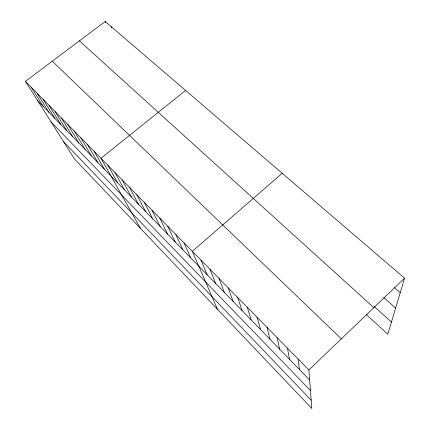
<?xml version="1.0" encoding="UTF-8"?>
<svg xmlns="http://www.w3.org/2000/svg" width="430" height="430" viewBox="0 0 430 430"><rect width="100%" height="100%" fill="white"/><g stroke="black" fill="none" stroke-linecap="round" stroke-linejoin="round"><path stroke-width="0.64" d="M25.44 81.34L308.885 369.993L311.82 408.5L74.573 159.105L25.44 81.34L105.21 21.5L404.56 278.172L387.806 334.266L366.425 314.631M308.885 369.993L404.56 278.172M282.225 173.279L192.323 251.292L217.521 309.374M185.599 90.429L100.969 158.261L140.476 228.389M394.428 287.606L400.228 292.674M383.7 297.436L395.638 308.052M374.304 306.59L391.44 322.097M79.416 40.85L373.847 307.649M52.299 61.189L341.329 338.856M37.69 100.727L309.648 380.012M51.014 121.824L310.455 390.585M63.5 141.588L311.191 400.201M31.229 87.236L43.322 106.516M37.104 93.219L49.041 112.386M43.07 99.292L54.836 118.336M49.117 105.452L60.716 124.372M55.26 111.709L66.677 130.5M61.495 118.056L72.724 136.708M67.822 124.501L78.862 143.013M74.25 131.048L85.092 149.403M80.775 137.691L91.407 155.897M87.403 144.442L97.82 162.481M94.132 151.296L104.329 169.162M107.914 165.335L117.643 182.836M114.971 172.521L124.453 189.829M122.147 179.826L131.37 196.929M129.435 187.249L138.39 204.142M136.842 194.79L145.523 211.469M144.373 202.46L152.768 218.908M152.032 210.259L160.132 226.47M159.82 218.187L167.609 234.151M167.738 226.255L175.209 241.956M175.795 234.457L182.933 249.889M183.986 242.805L190.786 257.952M201.068 260.198L207.131 274.738M105.21 21.5L105.705 22.715M111.386 26.8L111.891 28.041M209.974 269.266L215.64 283.472M219.042 278.5L224.299 292.368M228.276 287.906L233.114 301.414M237.688 297.49L242.079 310.627M247.282 307.256L251.211 320.001M257.054 317.211L260.51 329.547M267.019 327.359L269.975 339.27M277.178 337.706L279.618 349.176M287.536 348.257L289.438 359.26M298.103 359.018L299.447 369.537"/></g></svg>
